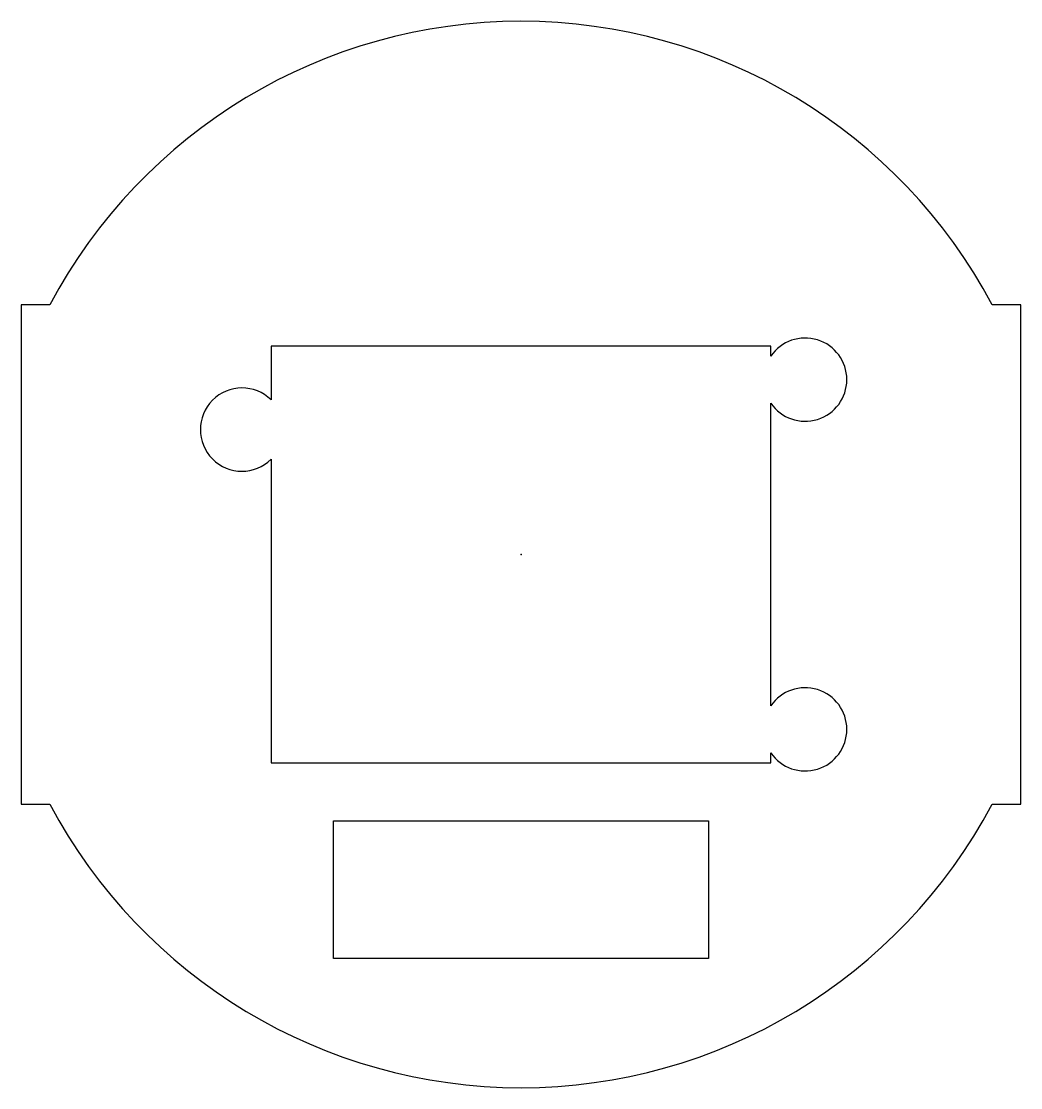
# Model space of a CAD drawing. Header units: millimetres. Extents: x -12 to 12, y -12.8 to 12.8.
import ezdxf

# ---------------------------------------------------------------- set-up
doc = ezdxf.new("R2010")
doc.units = ezdxf.units.MM
doc.layers.get('0').update_dxf_attribs({"linetype": 'CONTINUOUS'})

msp = doc.modelspace()

# ---------------------------------------------------------------- linework, layer by layer
for points in [[(-11.314, -6, 0.601593), (11.314, -6), (12, -6), (12, 6), (11.314, 6, 0.601593), (-11.314, 6), (-12, 6), (-12, -6)], [(6, -4.765, 3.22933), (6, -3.635), (6, 3.635, 3.22933), (6, 4.765), (6, 5), (-6, 5), (-6, 3.714, 2.380476), (-6, 2.286), (-6, -5), (6, -5)]]:
    msp.add_lwpolyline(points, format="xyb", close=True)
msp.add_lwpolyline([(4.5, -9.7), (-4.5, -9.7), (-4.5, -6.4), (4.5, -6.4)], close=True)
msp.add_point((0, 0))

doc.saveas('drawing.dxf')
